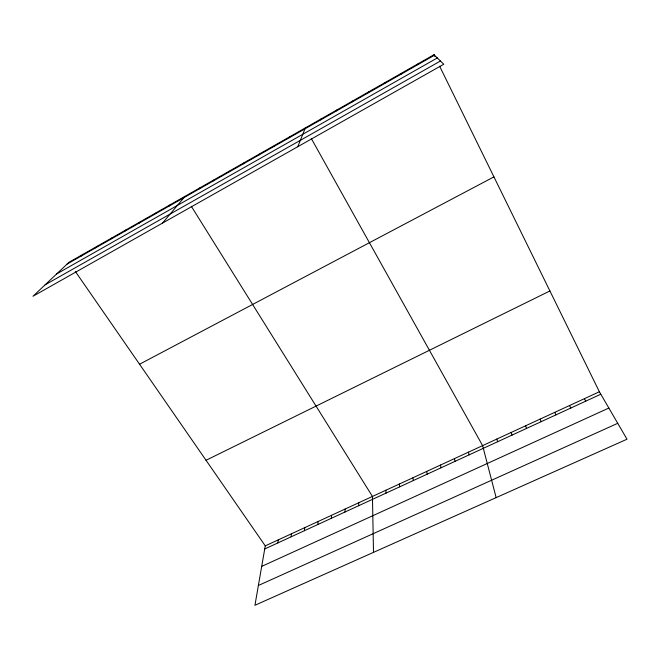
<?xml version="1.0" encoding="UTF-8"?>
<svg xmlns="http://www.w3.org/2000/svg" width="660" height="660" viewBox="0 0 660 660"><rect width="100%" height="100%" fill="white"/><g stroke="black" fill="none" stroke-linecap="round" stroke-linejoin="round"><path stroke-width="0.99" d="M358.685 505.709L358.71 502.771M344.974 512.02L345.073 509.066M331.353 518.29L331.534 515.303M317.839 524.518L318.087 521.507M352.514 101.813L352.58 101.021M304.417 530.698L304.747 527.662M291.093 536.827L291.489 533.775M277.868 542.916L278.338 539.839M75.306 271.409L265.271 545.869L254.941 605.278L627 439.213L599.379 391.768L439.642 66.239M336.534 110.896L336.715 110.047M320.694 119.905L320.974 118.998M297.792 146.693L305.365 127.875M289.402 137.692L289.897 136.678M273.958 146.47L274.543 145.406M258.637 155.182L259.322 154.06M243.441 163.82L244.233 162.64M228.376 172.384L229.259 171.154M213.436 180.881L214.409 179.602M198.611 189.304L199.675 187.976M162.475 223.121L185.072 196.292M168.886 206.2L170.14 204.781M153.994 214.673L155.331 213.197M139.219 223.072L140.646 221.554M124.567 231.404L126.085 229.837M110.038 239.662L111.639 238.046M95.626 247.855L97.309 246.196M81.328 255.981L83.102 254.282M433.991 54.722L69.003 262.292L33 296.249L443.767 64.251L433.991 54.722L434.866 56.496M67.147 264.041L434.494 55.209M56.694 273.908L437.308 57.956M45.111 284.831L440.451 61.017M139.557 364.229L493.936 176.872M206.035 460.284L549.912 290.945M265.271 545.869L599.379 391.768M264.734 548.971L600.806 394.218M261.707 566.387L608.858 408.045M258.382 585.494L617.743 423.308M417.433 64.144L417.813 64.688M191.276 206.225L372.446 496.435L373.502 552.354M311.264 138.435L482.608 445.624L496.147 497.615M584.405 398.673L585.733 401.156M569.539 405.529L570.776 408.045M554.779 412.335L555.926 414.884M401.008 73.483L401.28 74.093M540.136 419.092L541.183 421.674M525.591 425.799L526.556 428.406M511.162 432.457L512.036 435.097M496.832 439.065L497.623 441.73M468.493 452.133L469.103 454.864M384.73 82.739L384.879 83.407M454.468 458.601L455.004 461.356M440.55 465.019L441.004 467.8M426.739 471.397L427.103 474.202M413.02 477.724L413.308 480.554M399.399 484.003L399.605 486.865M368.585 91.921L368.626 92.647M385.869 490.24L386.001 493.127"/></g></svg>
